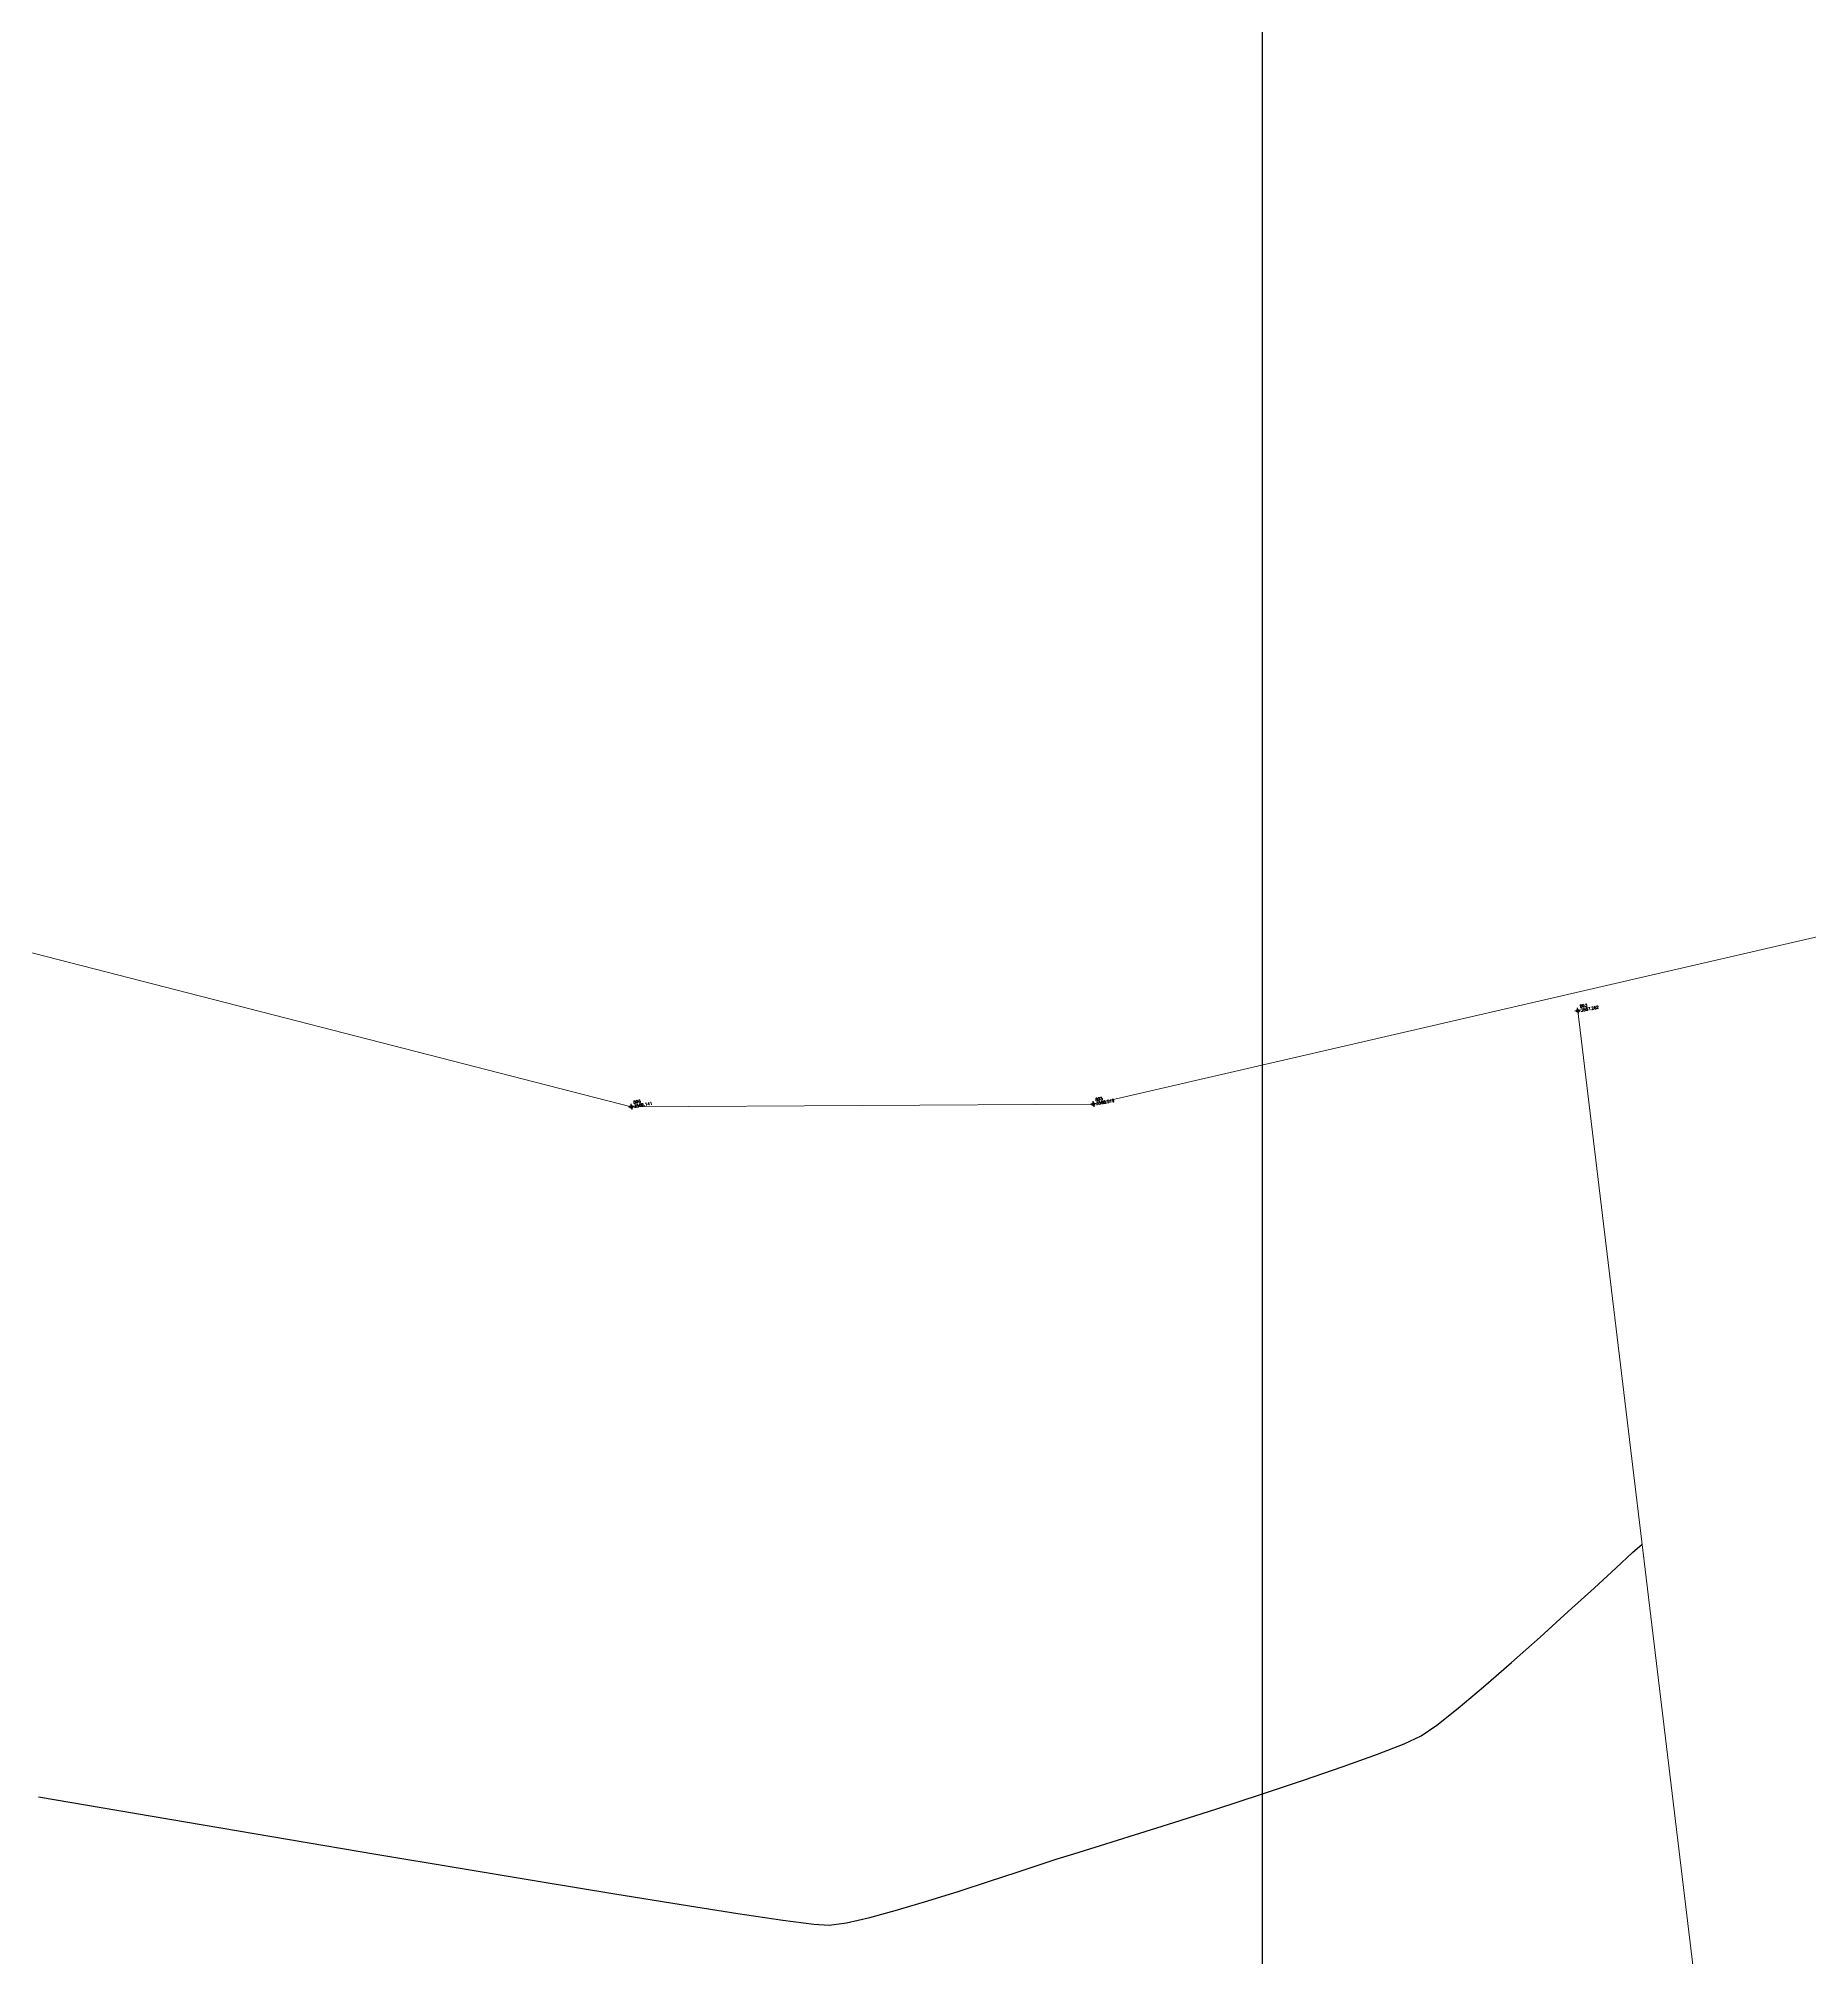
# Model space of a CAD drawing. Header units: millimetres. Extents: x 736950 to 738835, y 8500595 to 8502131.
# Drawn here: x 738257.2 to 738319.1, y 8501318.5 to 8501385.6 of the extents above; entities that cross this region are included whole.
import ezdxf

# ---------------------------------------------------------------- set-up
doc = ezdxf.new("R2010")
doc.units = ezdxf.units.MM
for name, color, linetype, lineweight in [('CONT-MJR', 80, 'Continuous', 30), ('otros', 4, 'Continuous', 5), ('pista', 251, 'Continuous', 5), ('saiwite', 5, 'Continuous', 5)]:
    doc.layers.add(name, color=color, linetype=linetype, lineweight=lineweight)
doc.layers.add('Cuadricula Coordenadas', color=5, linetype='Continuous')
doc.styles.add('5mm', font='arial.ttf', dxfattribs={"height": 3})

msp = doc.modelspace()

# ---------------------------------------------------------------- hatches: boundary and pattern name
at = {"layer": 'pista'}
h = msp.add_hatch(dxfattribs=at)
h.set_pattern_fill('HONEY', color=256, scale=3, angle=9.94991650582834, style=0)
h.set_pattern_definition([(9.94991650582834, (1479841.21072825, -18.49207214638591), (0.4979252195647159, 0.4170677100899267), [0.375, -0.75]), (129.9499165058283, (1479841.21072825, -18.49207214638591), (-0.6101538418184378, 0.222682034283025), [0.3749999999999999, -0.7499999999999998]), (69.94991650582834, (1479841.21072825, -18.49207214638591), (-0.112228622253722, 0.6397497443729518), [-0.75, 0.375])])
h.paths.add_polyline_path([(737744.7999806425, 8501250.923935566), (737743.4751223363, 8501250.754223157), (737756.465848178, 8501242.026572531), (737763.5739612179, 8501242.006896213), (737770.002546867, 8501243.455222024), (737769.8468594846, 8501244.342704736), (737763.4750639071, 8501242.907173423), (737756.7405500773, 8501242.925815564)])
h.paths.add_polyline_path([(737794.2809870465, 8501256.017245878), (737809.7820272583, 8501263.709828075), (737823.391616501, 8501273.483615467), (737837.0791595323, 8501280.557800073), (737851.5530432165, 8501285.77819753), (737870.8510758049, 8501293.050216693, -0.9976846880626209), (737871.0089264096, 8501292.63424804), (737865.2748787645, 8501289.581801567, 0.7845063948290762), (737866.1540430214, 8501286.121818589), (737883.2588851704, 8501291.348365877), (737897.4188924351, 8501296.516943583), (737903.2981396064, 8501301.44146652, -0.5512150924587264), (737904.1219025984, 8501301.177325813), (737906.855912117, 8501297.98174819, 0.5618964424650519), (737910.2738656431, 8501298.536066804), (737914.22079628, 8501308.558674501), (737925.6412323939, 8501300.72656757, 0.340189525830376), (737928.7023693406, 8501300.894137181), (737936.9171069289, 8501306.117412793, -0.358727273887905), (737938.1716059428, 8501305.962964654), (737943.1732157968, 8501301.051021611, 0.3417074120720416), (737946.0555081918, 8501300.709858142), (737955.8779356404, 8501307.072689936), (737971.8320576148, 8501314.464803053), (737988.5677626224, 8501323.411181662), (738023.1375471824, 8501336.282937778), (738044.4246208373, 8501357.728329657), (738061.4456776979, 8501362.208386911), (738078.9085143938, 8501363.070318012), (738112.0997810266, 8501372.051506756), (738118.6561313582, 8501373.365123207), (738128.3493353954, 8501376.976906104), (738155.2251721952, 8501366.826195797), (738176.6167526407, 8501363.543890122), (738193.8053773039, 8501353.328603027), (738204.7313956148, 8501340.877429372), (738207.705198212, 8501335.751671141), (738214.35685511, 8501331.742925933), (738229.9282901662, 8501313.374534177), (738233.5603594936, 8501308.186787868), (738234.53883727, 8501308.358438132), (738230.6417003467, 8501313.924784988), (738214.9478837823, 8501332.43754055), (738208.3676942562, 8501336.403214611), (738205.4657963786, 8501341.405035153), (738194.387784551, 8501354.029418997), (738176.9261677533, 8501364.406946706), (738155.4549153853, 8501367.70147717), (738128.3514754312, 8501377.93815071), (738118.4090486554, 8501374.233504975), (738111.8936108743, 8501372.928085677), (738078.7671659255, 8501363.964436961), (738061.3074614278, 8501363.102660457), (738043.958527311, 8501358.536303693), (738022.6381405202, 8501337.057350922), (737988.196920163, 8501324.233464561), (737971.4304040315, 8501315.270615296), (737955.4419368334, 8501307.862588815), (737945.5806043665, 8501301.47455489, -0.3391433520832071), (737943.8038299843, 8501301.693147572), (737938.8116631231, 8501306.59581691, 0.3560082385246841), (737936.4342009705, 8501306.876887502), (737928.158540546, 8501301.61487459, -0.3502196171718997), (737926.1502499409, 8501301.468794718), (737914.5128481541, 8501309.44969617, 0.4302069892023044), (737913.4330382891, 8501309.014522241), (737909.4507249827, 8501298.90206584, -0.5704007069138802), (737907.5397775185, 8501298.566836312), (737904.9064502402, 8501301.644734057, 0.4931454261128044), (737902.7202336333, 8501302.131411942), (737896.9620044216, 8501297.308254998), (737882.9728831241, 8501292.20205278), (737866.0373022418, 8501287.027224885, -0.7384715771871906), (737865.6977918843, 8501288.787355538), (737871.5108758068, 8501291.881875956, 0.9119586051647783), (737870.5337161538, 8501293.892406015), (737851.2416702455, 8501286.62264278), (737836.7183275839, 8501281.384406622), (737822.9200107896, 8501274.252970394), (737809.3164408724, 8501264.483505804), (737793.8201376351, 8501256.79327439), (737778.9884914039, 8501246.402265295), (737769.846859484, 8501244.34270474), (737770.0025468671, 8501243.455222024), (737779.3594973255, 8501245.563292695)])
h.paths.add_polyline_path([(738260.5182952256, 8501271.251537092), (738234.538837269, 8501308.358438132), (738233.56035949, 8501308.186787868), (738259.6897886079, 8501270.86568047), (738269.3749442189, 8501234.589470252), (738274.5057655985, 8501215.583008338), (738279.7983711922, 8501189.602392923), (738280.7089290785, 8501189.641305126), (738275.382018582, 8501215.790318219), (738270.2441657205, 8501234.822827347)])

# ---------------------------------------------------------------- linework, layer by layer
at = {"linetype": 'Continuous', "extrusion": (-0.172787269436437, 0.9849591664230046, 0)}
for points, elevation in [([(-2196131.640162655, 0), (-2196131.440162655, 0)], 8245913.460062787), ([(-2196114.396162654, 0), (-2196114.196162654, 0)], 8245913.175062787), ([(-2196098.475162654, 0), (-2196098.275162655, 0)], 8245915.871062784)]:
    msp.add_lwpolyline(points, dxfattribs=dict(at, elevation=elevation))
at = {"linetype": 'Continuous', "extrusion": (0.9849591664230046, 0.172787269436437, 0)}
for points, elevation in [([(8245913.560062786, 0), (8245913.360062788, 0)], 2196131.540162655), ([(8245915.971062787, 0), (8245915.771062788, 0)], 2196098.375162655), ([(8245913.275062786, 0), (8245913.075062787, 0)], 2196114.296162655)]:
    msp.add_lwpolyline(points, dxfattribs=dict(at, elevation=elevation))
at = {"linetype": 'Continuous'}
for centre in [(738311.0203804662, 8501351.620167619), (738277.9376196052, 8501348.264414378), (738294.0849889723, 8501348.359910581)]:
    msp.add_circle(centre, 0.05, dxfattribs=at)
at = {"layer": 'CONT-MJR', "elevation": 3565}
for points in [[(738312.9335227534, 8501332.680273382), (738313.2671977298, 8501332.981493862)], [(738311.5885670289, 8501331.443377534), (738312.3556493007, 8501332.149087798)], [(738308.7019638664, 8501328.833502855), (738309.7067346544, 8501329.730144642)], [(738299.9351607724, 8501324.226951197), (738301.43365256, 8501324.72466751)], [(738296.903581601, 8501323.249777745), (738298.3998224668, 8501323.728140034)], [(738262.9760182061, 8501323.161654072), (738265.9918864794, 8501322.650839146)], [(738292.8284716991, 8501321.971691689), (738293.4088832245, 8501322.152821299)], [(738293.4088832245, 8501322.152821299), (738294.3321680222, 8501322.440574657)], [(738290.454797646, 8501321.193276506), (738291.4201722415, 8501321.510701532)], [(738291.4201722415, 8501321.510701532), (738292.2317575096, 8501321.778538983)], [(738292.2317575096, 8501321.778538983), (738292.8284716991, 8501321.971691689)], [(738279.6818908969, 8501320.379602), (738281.6621583083, 8501320.069516784)], [(738286.2770410063, 8501319.929644179), (738287.2467554029, 8501320.194447747)], [(738283.2298925351, 8501319.836683877), (738284.3165412798, 8501319.693616811)], [(738284.853552245, 8501319.652829114), (738285.4589460369, 8501319.740738908)], [(738285.4589460369, 8501319.740738908), (738286.2770410063, 8501319.929644179)]]:
    msp.add_lwpolyline(points, dxfattribs=at)
at = {"layer": 'CONT-MJR', "extrusion": (-0.6767404521223155, 0.7362216788857036, 0), "elevation": 5759219.190196825}
msp.add_lwpolyline([(-6296756.924233839, 3565), (-6296757.709151574, 3565)], dxfattribs=at)
at = {"layer": 'CONT-MJR', "extrusion": (0.6751023895286876, -0.7377240430219529, 0), "elevation": -5773200.685819811}
msp.add_lwpolyline([(6283938.159994677, 3565.000000000012), (6283939.381727172, 3565.000000000012)], dxfattribs=at)
at = {"layer": 'CONT-MJR', "extrusion": (0.6714497917346433, -0.7410500503876268, 0), "elevation": -5804172.926062872}
msp.add_lwpolyline([(6255340.522150543, 3565), (6255341.845314802, 3565)], dxfattribs=at)
at = {"layer": 'CONT-MJR', "extrusion": (0.6572487473777231, -0.753673725209002, 0), "elevation": -5921975.701628973}
msp.add_lwpolyline([(6143930.30426495, 3565.000000000004), (6143931.596629201, 3565.000000000004)], dxfattribs=at)
at = {"layer": 'CONT-MJR', "extrusion": (-0.6434804772480839, 0.7654625238380899, 0), "elevation": 6032361.365550456}
msp.add_lwpolyline([(-6035584.324799558, 3565.000000000013), (-6035585.485250246, 3565.000000000013)], dxfattribs=at)
at = {"layer": 'CONT-MJR', "extrusion": (-0.6186315223798513, 0.785681258219889, 0), "elevation": 6222593.59619326}
msp.add_lwpolyline([(-5839261.906371119, 3565.000000000004), (-5839262.857841432, 3565.000000000004)], dxfattribs=at)
at = {"layer": 'CONT-MJR', "extrusion": (-0.4251313867379224, 0.9051316500986424, 0), "elevation": 7380942.619976437}
msp.add_lwpolyline([(-4282443.6861206, 3565.00000000001), (-4282444.339800243, 3565.00000000001)], dxfattribs=at)
at = {"layer": 'CONT-MJR', "extrusion": (0.5621095522145649, -0.8270627855907564, 0), "elevation": -6616121.992508694}
msp.add_lwpolyline([(5389301.741702235, 3565.00000000001), (5389302.408923176, 3565.00000000001)], dxfattribs=at)
at = {"layer": 'CONT-MJR', "extrusion": (-0.3387106904977262, 0.940890571821481, 0), "elevation": 7748745.670688919}
msp.add_lwpolyline([(-3574151.890430711, 3565.000000000009), (-3574153.162594461, 3565.000000000009)], dxfattribs=at)
at = {"layer": 'CONT-MJR', "extrusion": (0.3647119311666957, -0.9311204042789846, 0), "elevation": -7646489.474529024}
msp.add_lwpolyline([(3787984.822385281, 3565.000000000013), (3787985.823639771, 3565.000000000013)], dxfattribs=at)
at = {"layer": 'CONT-MJR', "extrusion": (0.3243122020752381, -0.9459501020588296, 0), "elevation": -7802388.827191321}
msp.add_lwpolyline([(3455479.658527408, 3565.000000000013), (3455481.123405216, 3565.000000000013)], dxfattribs=at)
at = {"layer": 'CONT-MJR', "extrusion": (-0.1674135890092445, -0.9858867532404743, 0), "elevation": -8504937.144323368}
msp.add_lwpolyline([(-695399.1769776163, 3565), (-695396.3240635553, 3565)], dxfattribs=at)
at = {"layer": 'CONT-MJR', "extrusion": (0.3089887025123772, -0.9510657084133134, 0), "elevation": -7857191.609326306}
msp.add_lwpolyline([(3328983.279043244, 3565), (3328984.893377871, 3565)], dxfattribs=at)
at = {"layer": 'CONT-MJR', "extrusion": (-0.1673424954469823, -0.9858988230125731, 0), "elevation": -8504987.26782729}
msp.add_lwpolyline([(-694783.0240501903, 3565.000000000013), (-694780.0333423131, 3565.000000000013)], dxfattribs=at)
at = {"layer": 'CONT-MJR', "extrusion": (0.2989260928112681, -0.9542762655733344, 0), "elevation": -7891914.790966679}
msp.add_lwpolyline([(3245803.859084995, 3565), (3245805.106327701, 3565)], dxfattribs=at)
at = {"layer": 'CONT-MJR', "extrusion": (0.3012578273420509, -0.9535427213634149, 0), "elevation": -7883957.185676784}
msp.add_lwpolyline([(3265086.361883404, 3565), (3265087.81037589, 3565)], dxfattribs=at)
at = {"layer": 'CONT-MJR', "extrusion": (-0.1663725488115358, -0.9860629670573545, 0), "elevation": -8505666.631769387}
msp.add_lwpolyline([(-686409.9632522288, 3565.000000000013), (-686406.9059942506, 3565.000000000013)], dxfattribs=at)
at = {"layer": 'CONT-MJR', "extrusion": (-0.165424093296851, -0.9862225252735383, 0), "elevation": -8506322.872255022}
msp.add_lwpolyline([(-678225.9832406263, 3565.000000000003), (-678222.9972236775, 3565.000000000003)], dxfattribs=at)
at = {"layer": 'CONT-MJR', "extrusion": (-0.1640577125076495, -0.9864507422911483, 0), "elevation": -8507254.257915704}
msp.add_lwpolyline([(-666438.4684177681, 3565), (-666435.6233155645, 3565)], dxfattribs=at)
at = {"layer": 'CONT-MJR', "extrusion": (-0.1620976058698218, -0.986774729191659, 0), "elevation": -8508561.477361906}
msp.add_lwpolyline([(-649532.9358868904, 3565.000000000003), (-649530.3013677736, 3565.000000000003)], dxfattribs=at)
at = {"layer": 'CONT-MJR', "extrusion": (0.2988931538669992, -0.9542865830406704, 0), "elevation": -7892026.780326927}
msp.add_lwpolyline([(3245525.125076828, 3565.000000000009), (3245526.266985366, 3565.000000000009)], dxfattribs=at)
at = {"layer": 'CONT-MJR', "extrusion": (0.3074903263859761, -0.9515512068086751, 0), "elevation": -7862425.268017048}
msp.add_lwpolyline([(3316594.089715582, 3565), (3316595.201670635, 3565)], dxfattribs=at)
at = {"layer": 'CONT-MJR', "extrusion": (-0.1592097680476956, -0.9872447770224966, 0), "elevation": -8510425.479465159}
msp.add_lwpolyline([(-624632.8400845996, 3565), (-624630.4858069635, 3565)], dxfattribs=at)
at = {"layer": 'CONT-MJR', "extrusion": (0.285298005837738, -0.9584388597427642, 0), "elevation": -7937363.754239887}
msp.add_lwpolyline([(3133012.885406907, 3565), (3133013.991635086, 3565)], dxfattribs=at)
at = {"layer": 'CONT-MJR', "extrusion": (-0.1469042601474324, -0.9891507156902509, 0), "elevation": -8517543.552434208}
msp.add_lwpolyline([(-518608.3005840025, 3565.00000000001), (-518606.7156544246, 3565.00000000001)], dxfattribs=at)
at = {"layer": 'CONT-MJR', "extrusion": (-0.07573505062383148, -0.9971279767948575, 0), "elevation": -8532817.70627046}
msp.add_lwpolyline([(92316.06948673585, 3565.000000000013), (92316.60804445099, 3565.000000000013)], dxfattribs=at)
at = {"layer": 'Cuadricula Coordenadas', "color": 8}
msp.add_line((738300, 8500595.507225098), (738300, 8502130.641312934), dxfattribs=at)
at = {"layer": 'otros'}
msp.add_line((738316.6602692723, 8501304.833965119), (738311.0203804662, 8501351.620167619), dxfattribs=at)
at = {"layer": 'saiwite'}
for p, q in [((738294.0849889723, 8501348.359910581), (738346.7196899205, 8501360.527915278)), ((738255.4662940697, 8501354.036471955), (738277.9376196052, 8501348.264414378)), ((738277.9376196052, 8501348.264414378), (738294.0849889723, 8501348.359910581))]:
    msp.add_line(p, q, dxfattribs=at)

# ---------------------------------------------------------------- texts
at = {"color": 2, "char_height": 0.1, "width": 0.4, "attachment_point": 1, "rotation": 9.94991650582834, "style": '5mm'}
for s, insert in [('\\Ftxt.shx;\\W1.0000000000;\\T1.0000000000;\\o\\l893', (738311.0860468018, 8501351.824588586)), ('\\Ftxt.shx;\\W1.0000000000;\\T1.0000000000;\\o\\l896', (738278.0032859407, 8501348.468835346)), ('\\Ftxt.shx;\\W1.0000000000;\\T1.0000000000;\\o\\l895', (738294.1506553078, 8501348.56433155))]:
    msp.add_mtext(s, dxfattribs=dict(at, insert=insert))
at = {"color": 1, "char_height": 0.1, "attachment_point": 1, "rotation": 9.94991650582834, "style": '5mm'}
for s, insert, width in [('\\Ftxt.shx;\\W1.0000000000;\\T1.0000000000;\\o\\l3567.262', (738311.1102370196, 8501351.686694304), 0.8333333333333333), ('\\Ftxt.shx;\\W1.0000000000;\\T1.0000000000;\\o\\l3569.141', (738278.0274761586, 8501348.330941062), 0.7666666666666666), ('\\Ftxt.shx;\\W1.0000000000;\\T1.0000000000;\\o\\l3568.519', (738294.1748455256, 8501348.426437266), 0.7999999999999998)]:
    msp.add_mtext(s, dxfattribs=dict(at, insert=insert, width=width))

doc.saveas('drawing.dxf')
